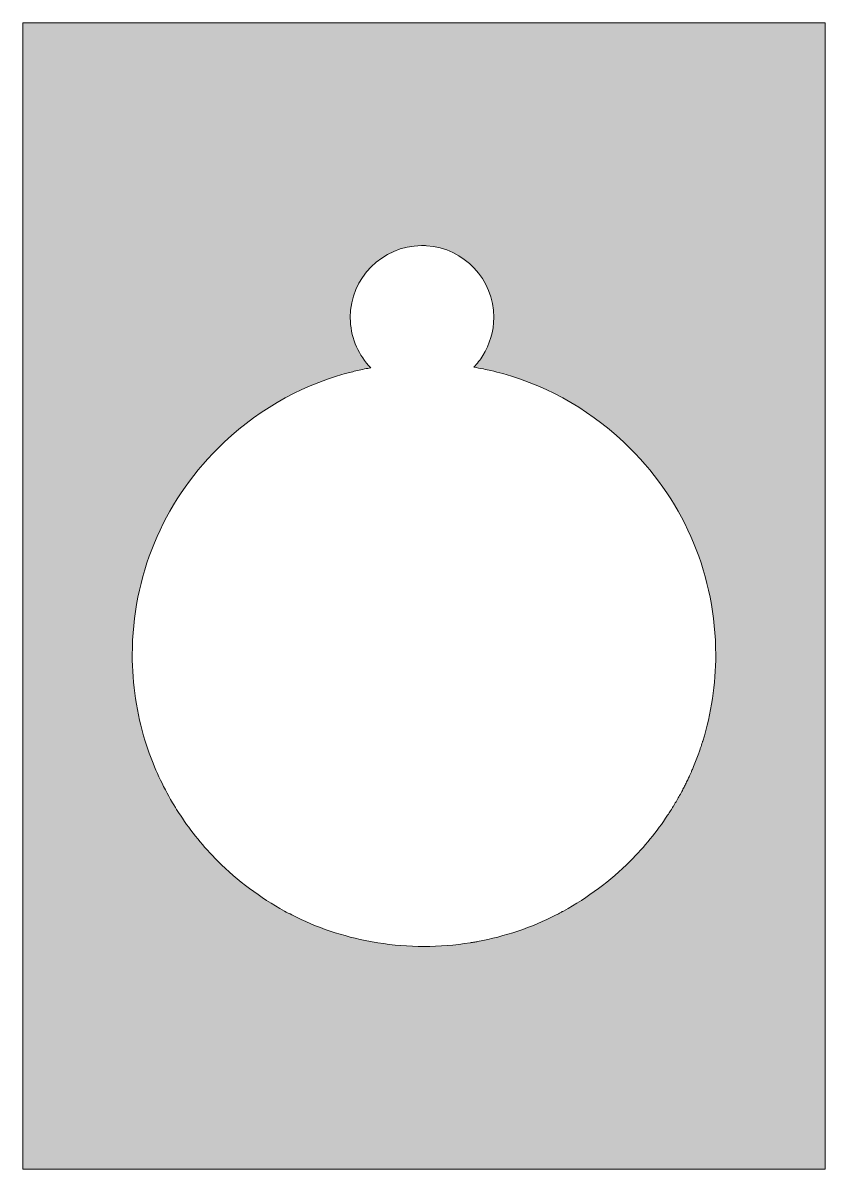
# Model space of a CAD drawing. Header units: centimetres. Extents: x 0.2 to 13.8, y -19.8 to -0.3.
import ezdxf

# ---------------------------------------------------------------- set-up
doc = ezdxf.new("R2010")
doc.units = ezdxf.units.CM
doc.header["$MEASUREMENT"] = 0
doc.layers.add('Layer 1', color=7, linetype='Continuous')

msp = doc.modelspace()

# ---------------------------------------------------------------- hatches: boundary and pattern name
at = {"layer": 'Layer 1', "true_color": 0xb87e2b}
h = msp.add_hatch(color=45, dxfattribs=at)
h.dxf.hatch_style = 2
h.paths.add_polyline_path([(0.159, -0.256), (0.159, -19.759), (13.811, -19.759), (13.811, -0.256)])
edge = h.paths.add_edge_path()
edge.add_spline(control_points=[(11.73, -12.475), (11.728, -12.482), (11.725, -12.489), (11.723, -12.495), (11.713, -12.528), (11.703, -12.56), (11.692, -12.592), (11.689, -12.6), (11.687, -12.608), (11.684, -12.615), (11.684, -12.615), (11.684, -12.615), (11.684, -12.615), (11.677, -12.637), (11.67, -12.658), (11.662, -12.679), (11.662, -12.679), (11.662, -12.68), (11.662, -12.68), (11.635, -12.756), (11.605, -12.832), (11.574, -12.907), (11.574, -12.907), (11.574, -12.907), (11.574, -12.907), (11.565, -12.93), (11.555, -12.952), (11.545, -12.974), (11.539, -12.99), (11.532, -13.006), (11.525, -13.021), (11.518, -13.037), (11.511, -13.053), (11.503, -13.069), (11.493, -13.091), (11.483, -13.113), (11.473, -13.134), (11.467, -13.147), (11.461, -13.159), (11.455, -13.171), (11.443, -13.196), (11.431, -13.221), (11.418, -13.246), (11.413, -13.256), (11.408, -13.265), (11.403, -13.275), (11.389, -13.302), (11.375, -13.33), (11.36, -13.357), (11.356, -13.365), (11.352, -13.372), (11.348, -13.38), (11.332, -13.409), (11.316, -13.438), (11.299, -13.466), (11.296, -13.472), (11.292, -13.478), (11.289, -13.485), (11.271, -13.515), (11.254, -13.545), (11.236, -13.574), (11.235, -13.575), (11.234, -13.577), (11.234, -13.578), (11.234, -13.578), (11.234, -13.578), (11.234, -13.578), (11.228, -13.587), (11.222, -13.597), (11.216, -13.606), (11.216, -13.606), (11.216, -13.606), (11.216, -13.606), (11.208, -13.621), (11.199, -13.635), (11.19, -13.649), (11.187, -13.653), (11.185, -13.657), (11.182, -13.661), (11.166, -13.687), (11.149, -13.713), (11.132, -13.739), (11.132, -13.739), (11.132, -13.739), (11.132, -13.739), (10.948, -14.016), (10.736, -14.276), (10.495, -14.517), (10.154, -14.858), (9.772, -15.143), (9.36, -15.368), (9.36, -15.368), (9.36, -15.368), (9.36, -15.368), (9.353, -15.372), (9.346, -15.376), (9.339, -15.379), (9.33, -15.384), (9.321, -15.389), (9.312, -15.394), (9.286, -15.408), (9.259, -15.422), (9.233, -15.435), (9.233, -15.435), (9.233, -15.435), (9.233, -15.435), (8.813, -15.649), (8.364, -15.801), (7.897, -15.887), (7.897, -15.887), (7.897, -15.888), (7.897, -15.888), (7.888, -15.889), (7.879, -15.891), (7.869, -15.892), (7.842, -15.897), (7.815, -15.902), (7.788, -15.906), (7.782, -15.907), (7.776, -15.908), (7.77, -15.909), (7.77, -15.909), (7.77, -15.909), (7.77, -15.909), (7.513, -15.95), (7.25, -15.971), (6.985, -15.971), (6.72, -15.971), (6.457, -15.95), (6.2, -15.909), (6.158, -15.903), (6.115, -15.895), (6.073, -15.888), (5.606, -15.801), (5.157, -15.649), (4.737, -15.435), (4.694, -15.413), (4.652, -15.391), (4.61, -15.368), (4.198, -15.143), (3.816, -14.858), (3.475, -14.517), (3.234, -14.276), (3.022, -14.016), (2.838, -13.739), (2.809, -13.695), (2.781, -13.651), (2.754, -13.606), (2.748, -13.597), (2.742, -13.587), (2.736, -13.578), (2.563, -13.293), (2.42, -12.992), (2.308, -12.68), (2.301, -12.658), (2.293, -12.637), (2.286, -12.615), (2.27, -12.569), (2.255, -12.522), (2.24, -12.475), (2.095, -12.005), (2.02, -11.511), (2.02, -11.006), (2.02, -9.68), (2.537, -8.433), (3.475, -7.496), (4.087, -6.883), (4.832, -6.45), (5.645, -6.224), (5.712, -6.205), (5.78, -6.188), (5.848, -6.172), (5.89, -6.162), (5.933, -6.153), (5.975, -6.144), (6.01, -6.137), (6.045, -6.13), (6.08, -6.124), (5.876, -5.917), (5.748, -5.639), (5.732, -5.331), (5.731, -5.309), (5.73, -5.287), (5.73, -5.266), (5.73, -4.595), (6.273, -4.05), (6.942, -4.045), (6.945, -4.044), (6.948, -4.044), (6.951, -4.044), (6.978, -4.044), (7.003, -4.045), (7.029, -4.047), (7.666, -4.087), (8.173, -4.618), (8.173, -5.266), (8.173, -5.504), (8.104, -5.728), (7.985, -5.917), (7.941, -5.988), (7.89, -6.053), (7.832, -6.113), (7.887, -6.122), (7.941, -6.133), (7.996, -6.144), (8.039, -6.153), (8.082, -6.162), (8.124, -6.172), (8.191, -6.188), (8.258, -6.205), (8.324, -6.223), (9.137, -6.449), (9.882, -6.882), (10.495, -7.496), (11.433, -8.433), (11.95, -9.68), (11.95, -11.006), (11.95, -11.511), (11.874, -12.005), (11.73, -12.475), (11.73, -12.475), (11.73, -12.475), (11.73, -12.475)], knot_values=[0, 0, 0, 0, 1, 1, 1, 2, 2, 2, 3, 3, 3, 4, 4, 4, 5, 5, 5, 6, 6, 6, 7, 7, 7, 8, 8, 8, 9, 9, 9, 10, 10, 10, 11, 11, 11, 12, 12, 12, 13, 13, 13, 14, 14, 14, 15, 15, 15, 16, 16, 16, 17, 17, 17, 18, 18, 18, 19, 19, 19, 20, 20, 20, 21, 21, 21, 22, 22, 22, 23, 23, 23, 24, 24, 24, 25, 25, 25, 26, 26, 26, 27, 27, 27, 28, 28, 28, 29, 29, 29, 30, 30, 30, 31, 31, 31, 32, 32, 32, 33, 33, 33, 34, 34, 34, 35, 35, 35, 36, 36, 36, 37, 37, 37, 38, 38, 38, 39, 39, 39, 40, 40, 40, 41, 41, 41, 42, 42, 42, 43, 43, 43, 44, 44, 44, 45, 45, 45, 46, 46, 46, 47, 47, 47, 48, 48, 48, 49, 49, 49, 50, 50, 50, 51, 51, 51, 52, 52, 52, 53, 53, 53, 54, 54, 54, 55, 55, 55, 56, 56, 56, 57, 57, 57, 58, 58, 58, 59, 59, 59, 60, 60, 60, 61, 61, 61, 62, 62, 62, 63, 63, 63, 64, 64, 64, 65, 65, 65, 66, 66, 66, 67, 67, 67, 68, 68, 68, 69, 69, 69, 70, 70, 70, 71, 71, 71, 72, 72, 72, 73, 73, 73, 74, 74, 74, 74], degree=3, periodic=1)

# ---------------------------------------------------------------- linework, layer by layer
at = {"layer": 'Layer 1', "lineweight": 0}
msp.add_lwpolyline([(0.159, -0.256), (0.159, -19.759), (13.811, -19.759), (13.811, -0.256), (0.159, -0.256)], dxfattribs=at)
msp.add_open_spline([(11.73, -12.475), (11.728, -12.482), (11.725, -12.489), (11.723, -12.495), (11.713, -12.528), (11.703, -12.56), (11.692, -12.592), (11.689, -12.6), (11.687, -12.608), (11.684, -12.615), (11.684, -12.615), (11.684, -12.615), (11.684, -12.615), (11.677, -12.637), (11.67, -12.658), (11.662, -12.679), (11.662, -12.679), (11.662, -12.68), (11.662, -12.68), (11.635, -12.756), (11.605, -12.832), (11.574, -12.907), (11.574, -12.907), (11.574, -12.907), (11.574, -12.907), (11.565, -12.93), (11.555, -12.952), (11.545, -12.974), (11.539, -12.99), (11.532, -13.006), (11.525, -13.021), (11.518, -13.037), (11.511, -13.053), (11.503, -13.069), (11.493, -13.091), (11.483, -13.113), (11.473, -13.134), (11.467, -13.147), (11.461, -13.159), (11.455, -13.171), (11.443, -13.196), (11.431, -13.221), (11.418, -13.246), (11.413, -13.256), (11.408, -13.265), (11.403, -13.275), (11.389, -13.302), (11.375, -13.33), (11.36, -13.357), (11.356, -13.365), (11.352, -13.372), (11.348, -13.38), (11.332, -13.409), (11.316, -13.438), (11.299, -13.466), (11.296, -13.472), (11.292, -13.478), (11.289, -13.485), (11.271, -13.515), (11.254, -13.545), (11.236, -13.574), (11.235, -13.575), (11.234, -13.577), (11.234, -13.578), (11.234, -13.578), (11.234, -13.578), (11.234, -13.578), (11.228, -13.587), (11.222, -13.597), (11.216, -13.606), (11.216, -13.606), (11.216, -13.606), (11.216, -13.606), (11.208, -13.621), (11.199, -13.635), (11.19, -13.649), (11.187, -13.653), (11.185, -13.657), (11.182, -13.661), (11.166, -13.687), (11.149, -13.713), (11.132, -13.739), (11.132, -13.739), (11.132, -13.739), (11.132, -13.739), (10.948, -14.016), (10.736, -14.276), (10.495, -14.517), (10.154, -14.858), (9.772, -15.143), (9.36, -15.368), (9.36, -15.368), (9.36, -15.368), (9.36, -15.368), (9.353, -15.372), (9.346, -15.376), (9.339, -15.379), (9.33, -15.384), (9.321, -15.389), (9.312, -15.394), (9.286, -15.408), (9.259, -15.422), (9.233, -15.435), (9.233, -15.435), (9.233, -15.435), (9.233, -15.435), (8.813, -15.649), (8.364, -15.801), (7.897, -15.887), (7.897, -15.887), (7.897, -15.888), (7.897, -15.888), (7.888, -15.889), (7.879, -15.891), (7.869, -15.892), (7.842, -15.897), (7.815, -15.902), (7.788, -15.906), (7.782, -15.907), (7.776, -15.908), (7.77, -15.909), (7.77, -15.909), (7.77, -15.909), (7.77, -15.909), (7.513, -15.95), (7.25, -15.971), (6.985, -15.971), (6.72, -15.971), (6.457, -15.95), (6.2, -15.909), (6.158, -15.903), (6.115, -15.895), (6.073, -15.888), (5.606, -15.801), (5.157, -15.649), (4.737, -15.435), (4.694, -15.413), (4.652, -15.391), (4.61, -15.368), (4.198, -15.143), (3.816, -14.858), (3.475, -14.517), (3.234, -14.276), (3.022, -14.016), (2.838, -13.739), (2.809, -13.695), (2.781, -13.651), (2.754, -13.606), (2.748, -13.597), (2.742, -13.587), (2.736, -13.578), (2.563, -13.293), (2.42, -12.992), (2.308, -12.68), (2.301, -12.658), (2.293, -12.637), (2.286, -12.615), (2.27, -12.569), (2.255, -12.522), (2.24, -12.475), (2.095, -12.005), (2.02, -11.511), (2.02, -11.006), (2.02, -9.68), (2.537, -8.433), (3.475, -7.496), (4.087, -6.883), (4.832, -6.45), (5.645, -6.224), (5.712, -6.205), (5.78, -6.188), (5.848, -6.172), (5.89, -6.162), (5.933, -6.153), (5.975, -6.144), (6.01, -6.137), (6.045, -6.13), (6.08, -6.124), (5.876, -5.917), (5.748, -5.639), (5.732, -5.331), (5.731, -5.309), (5.73, -5.287), (5.73, -5.266), (5.73, -4.595), (6.273, -4.05), (6.942, -4.045), (6.945, -4.044), (6.948, -4.044), (6.951, -4.044), (6.978, -4.044), (7.003, -4.045), (7.029, -4.047), (7.666, -4.087), (8.173, -4.618), (8.173, -5.266), (8.173, -5.504), (8.104, -5.728), (7.985, -5.917), (7.941, -5.988), (7.89, -6.053), (7.832, -6.113), (7.887, -6.122), (7.941, -6.133), (7.996, -6.144), (8.039, -6.153), (8.082, -6.162), (8.124, -6.172), (8.191, -6.188), (8.258, -6.205), (8.324, -6.223), (9.137, -6.449), (9.882, -6.882), (10.495, -7.496), (11.433, -8.433), (11.95, -9.68), (11.95, -11.006), (11.95, -11.511), (11.874, -12.005), (11.73, -12.475), (11.73, -12.475), (11.73, -12.475), (11.73, -12.475)], degree=3, knots=[0, 0, 0, 0, 1, 1, 1, 2, 2, 2, 3, 3, 3, 4, 4, 4, 5, 5, 5, 6, 6, 6, 7, 7, 7, 8, 8, 8, 9, 9, 9, 10, 10, 10, 11, 11, 11, 12, 12, 12, 13, 13, 13, 14, 14, 14, 15, 15, 15, 16, 16, 16, 17, 17, 17, 18, 18, 18, 19, 19, 19, 20, 20, 20, 21, 21, 21, 22, 22, 22, 23, 23, 23, 24, 24, 24, 25, 25, 25, 26, 26, 26, 27, 27, 27, 28, 28, 28, 29, 29, 29, 30, 30, 30, 31, 31, 31, 32, 32, 32, 33, 33, 33, 34, 34, 34, 35, 35, 35, 36, 36, 36, 37, 37, 37, 38, 38, 38, 39, 39, 39, 40, 40, 40, 41, 41, 41, 42, 42, 42, 43, 43, 43, 44, 44, 44, 45, 45, 45, 46, 46, 46, 47, 47, 47, 48, 48, 48, 49, 49, 49, 50, 50, 50, 51, 51, 51, 52, 52, 52, 53, 53, 53, 54, 54, 54, 55, 55, 55, 56, 56, 56, 57, 57, 57, 58, 58, 58, 59, 59, 59, 60, 60, 60, 61, 61, 61, 62, 62, 62, 63, 63, 63, 64, 64, 64, 65, 65, 65, 66, 66, 66, 67, 67, 67, 68, 68, 68, 69, 69, 69, 70, 70, 70, 71, 71, 71, 72, 72, 72, 73, 73, 73, 74, 74, 74, 74], dxfattribs=at)

doc.saveas('drawing.dxf')
